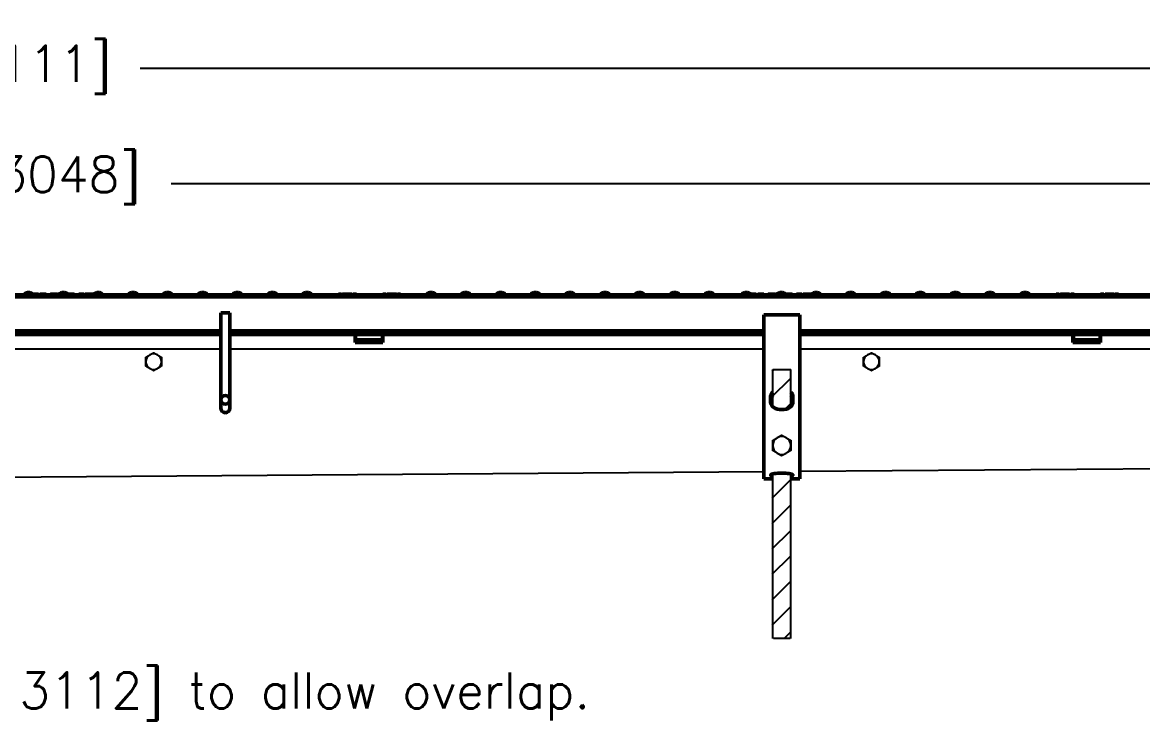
# Model space of a CAD drawing. Header units: inches. Extents: x 0 to 153, y -2 to 31.
# Drawn here: x 90.42 to 121.63, y -2.07 to 17.38 of the extents above; entities that cross this region are included whole.
import ezdxf

# ---------------------------------------------------------------- set-up
doc = ezdxf.new("R2010")
doc.units = ezdxf.units.IN
doc.header["$LTSCALE"] = 8
doc.header["$MEASUREMENT"] = 0
for name, color, linetype, lineweight in [('Dimension (ANSI)', 7, 'Continuous', 25), ('Frame', 1, 'Continuous', 50), ('grate', 30, 'Continuous', 50), ('hardware', 250, 'Continuous', 25), ('rebar', 5, 'Continuous', 25), ('Title (ANSI)', 7, 'Continuous', 50), ('trench', 4, 'Continuous', 25), ('Visible (ANSI)', 7, 'Continuous', 50)]:
    doc.layers.add(name, color=color, linetype=linetype, lineweight=lineweight)
doc.styles.add('Dim Text (Zurn)', font='')
doc.styles.add('ZURN', font='romans.shx')
doc.styles.get('Dim Text (Zurn)').set_extended_font_data('Tahoma', italic=True)
doc.dimstyles.new('Frac 1_32 (Zurn)', dxfattribs={"dimscale": 8, "dimtxt": 0.125, "dimasz": 0.098425, "dimexe": 0.125, "dimexo": 0.0625, "dimgap": 0.031496, "dimtad": 0, "dimtih": 1, "dimtoh": 1, "dimdec": 5, "dimrnd": 1e-08, "dimzin": 0, "dimdsep": 46, "dimlunit": 5, "dimtxsty": 'Dim Text (Zurn)', "dimcen": 0.09, "dimdle": 0.393701, "dimclrd": 256, "dimclre": 256, "dimclrt": 256, "dimadec": 0, "dimazin": 3, "dimtfac": 0.96, "dimtdec": 5, "dimtofl": 0, "dimtmove": 0, "dimatfit": 3, "dimfxl": 0, "dimtolj": 1, "dimtzin": 12, "dimlwd": -1, "dimlwe": -1, "dimarcsym": 0})

# ---------------------------------------------------------------- blocks, each defined once
blk = doc.blocks.new('*D4')
at = {"layer": 'Defpoints', "color": 0}
for p in [(30.077, 12.889), (30.077, 9.739), (150.077, 9.739)]:
    blk.add_point(p, dxfattribs=at)
at = {"layer": 'Dimension (ANSI)'}
for p, q in [((30.077, 10.239), (30.077, 13.889)), ((150.077, 10.239), (150.077, 13.889)), ((30.865, 12.889), (85.587, 12.889)), ((149.29, 12.889), (94.567, 12.889))]:
    blk.add_line(p, q, dxfattribs=at)
for points in [[(30.865, 13.02), (30.865, 12.758), (30.077, 12.889)], [(149.29, 13.02), (149.29, 12.758), (150.077, 12.889)]]:
    blk.add_solid(points, dxfattribs=at)
at = {"layer": 'Dimension (ANSI)', "insert": (85.839, 13.651), "char_height": 1, "attachment_point": 1, "style": 'ZURN'}
blk.add_mtext('\\A1;120 [3048]', dxfattribs=at)
blk = doc.blocks.new('*D5')
at = {"layer": 'Defpoints', "color": 0}
for p in [(150.077, 16.095), (150.077, 9.739), (27.577, 8.275)]:
    blk.add_point(p, dxfattribs=at)
at = {"layer": 'Dimension (ANSI)'}
for p, q in [((27.577, 8.775), (27.577, 17.095)), ((150.077, 10.239), (150.077, 17.095)), ((28.365, 16.095), (83.949, 16.095)), ((149.29, 16.095), (93.706, 16.095))]:
    blk.add_line(p, q, dxfattribs=at)
for points in [[(28.365, 16.226), (28.365, 15.964), (27.577, 16.095)], [(149.29, 16.226), (149.29, 15.964), (150.077, 16.095)]]:
    blk.add_solid(points, dxfattribs=at)
at = {"layer": 'Dimension (ANSI)', "insert": (84.201, 17.382), "char_height": 1, "attachment_point": 1, "style": 'ZURN'}
blk.add_mtext('\\A1;122{\\H0.960000x;\\S1/2;} [3111]', dxfattribs=at)

msp = doc.modelspace()

# ---------------------------------------------------------------- hatches: boundary and pattern name
h = msp.add_hatch()
h.set_pattern_fill('ANSI31', color=256, scale=4, style=0)
h.set_pattern_definition([(45, (77.4845, 1e-13), (-0.3535534, 0.3535534), [])])
edge = h.paths.add_edge_path()
edge.add_line((111.811084, 7.716027), (111.312334, 7.716027))
edge.add_line((111.312334, 7.716027), (111.312334, 6.675341))
edge.add_ellipse((111.561709, 6.796397), major_axis=(0.3125, 0), ratio=0.64278761, start_angle=217.0604614, end_angle=322.9395386)
edge.add_line((111.811084, 6.675341), (111.811084, 7.716027))
edge = h.paths.add_edge_path()
edge.add_ellipse((111.561709, 4.773186), major_axis=(0.3125, 0), ratio=0.173648178, start_angle=397.0604614, end_angle=502.9395386)
edge.add_line((111.312334, 4.805889), (111.312334, 0.216027))
edge.add_line((111.312334, 0.216027), (111.811084, 0.216027))
edge.add_line((111.811084, 0.216027), (111.811084, 4.805889))

# ---------------------------------------------------------------- linework, layer by layer
at = {"layer": 'Frame', "color": 7}
for p, q in [((111.077189, 8.41821), (111.077189, 9.23921)), ((111.077189, 9.23921), (112.077189, 9.23921)), ((112.077189, 9.23921), (112.077189, 8.41821)), ((111.077189, 8.322454), (111.077189, 8.41821)), ((111.077189, 6.252406), (111.077189, 8.322454)), ((112.077189, 8.322454), (112.077189, 8.41821)), ((112.077189, 6.252406), (112.077189, 8.322454)), ((111.264689, 6.796397), (111.264689, 6.960437)), ((111.889689, 6.960437), (111.889689, 6.796397)), ((111.077189, 6.252406), (111.077189, 6.060895)), ((112.077189, 6.060895), (112.077189, 6.252406)), ((111.077189, 5.135472), (111.077189, 6.060895)), ((112.077189, 6.060895), (112.077189, 5.135472)), ((111.077189, 5.135472), (111.077189, 4.88927)), ((112.077189, 4.88927), (112.077189, 5.135472)), ((111.077189, 4.665225), (111.077189, 4.88927)), ((112.077189, 4.88927), (112.077189, 4.665225)), ((111.327814, 4.665225), (111.077189, 4.665225)), ((112.077189, 4.665225), (111.826564, 4.665225))]:
    msp.add_line(p, q, dxfattribs=at)
for centre, major_axis, ratio, start_param, end_param in [((111.577189, 6.960437), (-0.3125, 0), 0.64278761, 5.636358234, 6.283185307), ((111.577189, 6.864681), (0.3125, 0), 0.64278761, 2.49476558, 3.141592654), ((111.577189, 6.960437), (-0.3125, 0), 0.64278761, 3.141592654, 3.788419727), ((111.577189, 6.864681), (0.3125, 0), 0.64278761, 0, 0.646827074), ((111.577189, 6.796397), (0.3125, 0), 0.64278761, 3.141592654, 6.283185307), ((111.577189, 4.773186), (0.3125, 0), 0.173648178, 5.636358234, 10.071605034)]:
    msp.add_ellipse(centre, major_axis=major_axis, ratio=ratio, start_param=start_param, end_param=end_param, dxfattribs=at)
at = {"layer": 'grate', "color": 7}
for p, q in [((90.625523, 9.85421), (90.558826, 9.85421)), ((90.615859, 9.81421), (90.560624, 9.81421)), ((90.560624, 9.79421), (90.560624, 9.81421)), ((90.700851, 9.79421), (90.700851, 9.81421)), ((90.749862, 9.79421), (90.749862, 9.81421)), ((90.775146, 9.79421), (90.775146, 9.81421)), ((90.868112, 9.81421), (90.775146, 9.81421)), ((90.868112, 9.79421), (90.868112, 9.81421)), ((90.93735, 9.81421), (90.907593, 9.81421)), ((90.907593, 9.79421), (90.907593, 9.81421)), ((91.043541, 9.81421), (90.93735, 9.81421)), ((90.93735, 9.79421), (90.93735, 9.81421)), ((91.043541, 9.79421), (91.043541, 9.81421)), ((91.079327, 9.81421), (91.043541, 9.81421)), ((91.079327, 9.79421), (91.079327, 9.81421)), ((91.217415, 9.79421), (91.217415, 9.81421)), ((91.367561, 9.79421), (91.367561, 9.81421)), ((91.399457, 9.79421), (91.399457, 9.81421)), ((91.429214, 9.79421), (91.429214, 9.81421)), ((91.568274, 9.81421), (91.429214, 9.81421)), ((91.595523, 9.85421), (91.528826, 9.85421)), ((91.568274, 9.79421), (91.568274, 9.81421)), ((91.682828, 9.79421), (91.682828, 9.81421)), ((91.832974, 9.79421), (91.832974, 9.81421)), ((91.86487, 9.79421), (91.86487, 9.81421)), ((91.9909, 9.79421), (91.9909, 9.81421)), ((92.138906, 9.81421), (91.9909, 9.81421)), ((92.138906, 9.79421), (92.138906, 9.81421)), ((92.173525, 9.79421), (92.173525, 9.81421)), ((92.316475, 9.79421), (92.316475, 9.81421)), ((92.34701, 9.79421), (92.34701, 9.81421)), ((92.565523, 9.85421), (92.498826, 9.85421)), ((92.500462, 9.79421), (92.500462, 9.81421)), ((93.535523, 9.85421), (93.468826, 9.85421)), ((94.505523, 9.85421), (94.438826, 9.85421)), ((95.475523, 9.85421), (95.408826, 9.85421)), ((96.445523, 9.85421), (96.378826, 9.85421)), ((97.415523, 9.85421), (97.348826, 9.85421)), ((98.385523, 9.85421), (98.318826, 9.85421)), ((99.22501, 9.81421), (99.310498, 9.81421)), ((99.22501, 9.79421), (99.22501, 9.81421)), ((99.310498, 9.79421), (99.310498, 9.81421)), ((99.353838, 9.79421), (99.353838, 9.81421)), ((99.597731, 9.81421), (99.357731, 9.81421)), ((99.357731, 9.79421), (99.357731, 9.81421)), ((99.597731, 9.79421), (99.597731, 9.81421)), ((99.628581, 9.81421), (99.727301, 9.81421)), ((99.628581, 9.79421), (99.628581, 9.81421)), ((99.727301, 9.79421), (99.727301, 9.81421)), ((100.461796, 9.81421), (100.555159, 9.81421)), ((100.461796, 9.79421), (100.461796, 9.81421)), ((100.555159, 9.79421), (100.555159, 9.81421)), ((100.642345, 9.81421), (100.586009, 9.81421)), ((100.586009, 9.79421), (100.586009, 9.81421)), ((100.77288, 9.81421), (100.642345, 9.81421)), ((100.642345, 9.79421), (100.642345, 9.81421)), ((100.826009, 9.81421), (100.77288, 9.81421)), ((100.77288, 9.79421), (100.77288, 9.81421)), ((100.826009, 9.79421), (100.826009, 9.81421)), ((100.829903, 9.79421), (100.829903, 9.81421)), ((100.869831, 9.81421), (100.957852, 9.81421)), ((100.869831, 9.79421), (100.869831, 9.81421)), ((100.957852, 9.79421), (100.957852, 9.81421)), ((101.768854, 9.85421), (101.835551, 9.85421)), ((102.738854, 9.85421), (102.805551, 9.85421)), ((103.708854, 9.85421), (103.775551, 9.85421)), ((104.678854, 9.85421), (104.745551, 9.85421)), ((105.648854, 9.85421), (105.715551, 9.85421)), ((106.618854, 9.85421), (106.685551, 9.85421)), ((107.588854, 9.85421), (107.655551, 9.85421)), ((108.558854, 9.85421), (108.625551, 9.85421)), ((109.528854, 9.85421), (109.595551, 9.85421)), ((110.625523, 9.85421), (110.558826, 9.85421)), ((110.615859, 9.81421), (110.560624, 9.81421)), ((110.560624, 9.79421), (110.560624, 9.81421)), ((110.700851, 9.79421), (110.700851, 9.81421)), ((110.749862, 9.79421), (110.749862, 9.81421)), ((110.775146, 9.79421), (110.775146, 9.81421)), ((110.868112, 9.81421), (110.775146, 9.81421)), ((110.868112, 9.79421), (110.868112, 9.81421)), ((110.93735, 9.81421), (110.907593, 9.81421)), ((110.907593, 9.79421), (110.907593, 9.81421)), ((111.043541, 9.81421), (110.93735, 9.81421)), ((110.93735, 9.79421), (110.93735, 9.81421)), ((111.043541, 9.79421), (111.043541, 9.81421)), ((111.079327, 9.81421), (111.043541, 9.81421)), ((111.079327, 9.79421), (111.079327, 9.81421)), ((111.217415, 9.79421), (111.217415, 9.81421)), ((111.367561, 9.79421), (111.367561, 9.81421)), ((111.399457, 9.79421), (111.399457, 9.81421)), ((111.429214, 9.79421), (111.429214, 9.81421)), ((111.568274, 9.81421), (111.429214, 9.81421)), ((111.595523, 9.85421), (111.528826, 9.85421)), ((111.568274, 9.79421), (111.568274, 9.81421)), ((111.682828, 9.79421), (111.682828, 9.81421)), ((111.832974, 9.79421), (111.832974, 9.81421)), ((111.86487, 9.79421), (111.86487, 9.81421)), ((111.9909, 9.79421), (111.9909, 9.81421)), ((112.138906, 9.81421), (111.9909, 9.81421)), ((112.138906, 9.79421), (112.138906, 9.81421)), ((112.173525, 9.79421), (112.173525, 9.81421)), ((112.316475, 9.79421), (112.316475, 9.81421)), ((112.34701, 9.79421), (112.34701, 9.81421)), ((112.565523, 9.85421), (112.498826, 9.85421)), ((112.500462, 9.79421), (112.500462, 9.81421)), ((113.535523, 9.85421), (113.468826, 9.85421)), ((114.505523, 9.85421), (114.438826, 9.85421)), ((115.475523, 9.85421), (115.408826, 9.85421)), ((116.445523, 9.85421), (116.378826, 9.85421)), ((117.415523, 9.85421), (117.348826, 9.85421)), ((118.385523, 9.85421), (118.318826, 9.85421)), ((119.22501, 9.81421), (119.310498, 9.81421)), ((119.22501, 9.79421), (119.22501, 9.81421)), ((119.310498, 9.79421), (119.310498, 9.81421)), ((119.353838, 9.79421), (119.353838, 9.81421)), ((119.597731, 9.81421), (119.357731, 9.81421)), ((119.357731, 9.79421), (119.357731, 9.81421)), ((119.597731, 9.79421), (119.597731, 9.81421)), ((119.628581, 9.81421), (119.727301, 9.81421)), ((119.628581, 9.79421), (119.628581, 9.81421)), ((119.727301, 9.79421), (119.727301, 9.81421)), ((120.461796, 9.81421), (120.555159, 9.81421)), ((120.461796, 9.79421), (120.461796, 9.81421)), ((120.555159, 9.79421), (120.555159, 9.81421)), ((120.642345, 9.81421), (120.586009, 9.81421)), ((120.586009, 9.79421), (120.586009, 9.81421)), ((120.77288, 9.81421), (120.642345, 9.81421)), ((120.642345, 9.79421), (120.642345, 9.81421)), ((120.826009, 9.81421), (120.77288, 9.81421)), ((120.77288, 9.79421), (120.77288, 9.81421)), ((120.826009, 9.79421), (120.826009, 9.81421)), ((120.829903, 9.79421), (120.829903, 9.81421)), ((120.869831, 9.81421), (120.957852, 9.81421)), ((120.869831, 9.79421), (120.869831, 9.81421)), ((120.957852, 9.79421), (120.957852, 9.81421))]:
    msp.add_line(p, q, dxfattribs=at)
for centre, start, end in [((90.558826, 9.75421), 90, 156.4218215), ((90.625523, 9.75421), 36.8698976, 90), ((91.528826, 9.75421), 90, 143.1301024), ((91.595523, 9.75421), 29.1850579, 90), ((92.498826, 9.75421), 90, 143.1301024), ((92.565523, 9.75421), 23.5781785, 90), ((93.468826, 9.75421), 90, 156.4218215), ((93.535523, 9.75421), 23.5781785, 90), ((94.438826, 9.75421), 90, 156.4218215), ((94.505523, 9.75421), 23.5781785, 90), ((95.408826, 9.75421), 90, 156.4218215), ((95.475523, 9.75421), 23.5781785, 90), ((96.378826, 9.75421), 90, 156.4218215), ((96.445523, 9.75421), 23.5781785, 90), ((97.348826, 9.75421), 90, 156.4218215), ((97.415523, 9.75421), 23.5781785, 90), ((98.318826, 9.75421), 90, 156.4218215), ((98.385523, 9.75421), 23.5781785, 90), ((101.768854, 9.75421), 90, 156.4218215), ((101.835551, 9.75421), 23.5781785, 90), ((102.738854, 9.75421), 90, 156.4218215), ((102.805551, 9.75421), 23.5781785, 90), ((103.708854, 9.75421), 90, 156.4218215), ((103.775551, 9.75421), 23.5781785, 90), ((104.678854, 9.75421), 90, 156.4218215), ((104.745551, 9.75421), 23.5781785, 90), ((105.648854, 9.75421), 90, 156.4218215), ((105.715551, 9.75421), 23.5781785, 90), ((106.618854, 9.75421), 90, 156.4218215), ((106.685551, 9.75421), 23.5781785, 90), ((107.588854, 9.75421), 90, 156.4218215), ((107.655551, 9.75421), 23.5781785, 90), ((108.558854, 9.75421), 90, 156.4218215), ((108.625551, 9.75421), 23.5781785, 90), ((109.528854, 9.75421), 90, 156.4218215), ((109.595551, 9.75421), 23.5781785, 90), ((110.558826, 9.75421), 90, 156.4218215), ((110.625523, 9.75421), 36.8698976, 90), ((111.528826, 9.75421), 90, 143.1301024), ((111.595523, 9.75421), 29.1850579, 90), ((112.498826, 9.75421), 90, 143.1301024), ((112.565523, 9.75421), 23.5781785, 90), ((113.468826, 9.75421), 90, 156.4218215), ((113.535523, 9.75421), 23.5781785, 90), ((114.438826, 9.75421), 90, 156.4218215), ((114.505523, 9.75421), 23.5781785, 90), ((115.408826, 9.75421), 90, 156.4218215), ((115.475523, 9.75421), 23.5781785, 90), ((116.378826, 9.75421), 90, 156.4218215), ((116.445523, 9.75421), 23.5781785, 90), ((117.348826, 9.75421), 90, 156.4218215), ((117.415523, 9.75421), 23.5781785, 90), ((118.318826, 9.75421), 90, 156.4218215), ((118.385523, 9.75421), 23.5781785, 90)]:
    msp.add_arc(centre, 0.1, start, end, dxfattribs=at)
for points in [[(90.700851, 9.81421), (90.682569, 9.81421), (90.645032, 9.81421), (90.615859, 9.81421)], [(90.749862, 9.81421), (90.749862, 9.81421), (90.723217, 9.81421), (90.700851, 9.81421)], [(91.247561, 9.81421), (91.233169, 9.81421), (91.217415, 9.81421), (91.217415, 9.81421)], [(91.324773, 9.81421), (91.301434, 9.81421), (91.261953, 9.81421), (91.247561, 9.81421)], [(91.367561, 9.81421), (91.357058, 9.81421), (91.339165, 9.81421), (91.324773, 9.81421)], [(91.399457, 9.81421), (91.391483, 9.81421), (91.37748, 9.81421), (91.367561, 9.81421)], [(91.712974, 9.81421), (91.698582, 9.81421), (91.682828, 9.81421), (91.682828, 9.81421)], [(91.790186, 9.81421), (91.766848, 9.81421), (91.727366, 9.81421), (91.712974, 9.81421)], [(91.832974, 9.81421), (91.822472, 9.81421), (91.804579, 9.81421), (91.790186, 9.81421)], [(91.86487, 9.81421), (91.856896, 9.81421), (91.842893, 9.81421), (91.832974, 9.81421)], [(92.236345, 9.81421), (92.21923, 9.81421), (92.185778, 9.81421), (92.173525, 9.81421)], [(92.295276, 9.81421), (92.285162, 9.81421), (92.255016, 9.81421), (92.236345, 9.81421)], [(92.316475, 9.81421), (92.316475, 9.81421), (92.305389, 9.81421), (92.295276, 9.81421)], [(92.423833, 9.81421), (92.384157, 9.81421), (92.34701, 9.81421), (92.34701, 9.81421)], [(92.500462, 9.81421), (92.500462, 9.81421), (92.462926, 9.81421), (92.423833, 9.81421)], [(99.357731, 9.81421), (99.353838, 9.81421), (99.353838, 9.81421)], [(110.700851, 9.81421), (110.682569, 9.81421), (110.645032, 9.81421), (110.615859, 9.81421)], [(110.749862, 9.81421), (110.749862, 9.81421), (110.723217, 9.81421), (110.700851, 9.81421)], [(111.247561, 9.81421), (111.233169, 9.81421), (111.217415, 9.81421), (111.217415, 9.81421)], [(111.324773, 9.81421), (111.301434, 9.81421), (111.261953, 9.81421), (111.247561, 9.81421)], [(111.367561, 9.81421), (111.357058, 9.81421), (111.339165, 9.81421), (111.324773, 9.81421)], [(111.399457, 9.81421), (111.391483, 9.81421), (111.37748, 9.81421), (111.367561, 9.81421)], [(111.712974, 9.81421), (111.698582, 9.81421), (111.682828, 9.81421), (111.682828, 9.81421)], [(111.790186, 9.81421), (111.766848, 9.81421), (111.727366, 9.81421), (111.712974, 9.81421)], [(111.832974, 9.81421), (111.822472, 9.81421), (111.804579, 9.81421), (111.790186, 9.81421)], [(111.86487, 9.81421), (111.856896, 9.81421), (111.842893, 9.81421), (111.832974, 9.81421)], [(112.236345, 9.81421), (112.21923, 9.81421), (112.185778, 9.81421), (112.173525, 9.81421)], [(112.295276, 9.81421), (112.285162, 9.81421), (112.255016, 9.81421), (112.236345, 9.81421)], [(112.316475, 9.81421), (112.316475, 9.81421), (112.305389, 9.81421), (112.295276, 9.81421)], [(112.423833, 9.81421), (112.384157, 9.81421), (112.34701, 9.81421), (112.34701, 9.81421)], [(112.500462, 9.81421), (112.500462, 9.81421), (112.462926, 9.81421), (112.423833, 9.81421)], [(119.357731, 9.81421), (119.353838, 9.81421), (119.353838, 9.81421)]]:
    msp.add_open_spline(points, degree=2, dxfattribs=at)
for points in [[(100.829903, 9.81421), (100.829903, 9.81421), (100.826906, 9.81421), (100.826009, 9.81421)], [(120.829903, 9.81421), (120.829903, 9.81421), (120.826906, 9.81421), (120.826009, 9.81421)]]:
    msp.add_open_spline(points, degree=2, knots=[0, 0, 0, 1, 1.246083203, 1.246083203, 1.246083203], dxfattribs=at)
at = {"layer": 'hardware', "color": 7}
for centre, radius, start, end in [((94.077269, 7.930237), 0.21875, 120, 180), ((94.077269, 7.930237), 0.21875, 60, 120), ((94.077269, 7.930237), 0.21875, 0, 60), ((114.077269, 7.930237), 0.21875, 120, 180), ((114.077269, 7.930237), 0.21875, 60, 120), ((114.077269, 7.930237), 0.21875, 0, 60), ((94.077269, 7.930237), 0.21875, 180, 240), ((94.077269, 7.930237), 0.21875, 300, 0), ((114.077269, 7.930237), 0.21875, 180, 240), ((114.077269, 7.930237), 0.21875, 300, 0), ((94.077269, 7.930237), 0.21875, 240, 300), ((114.077269, 7.930237), 0.21875, 240, 300), ((111.577189, 5.596738), 0.25, 120, 180), ((111.577189, 5.596738), 0.25, 60, 120), ((111.577189, 5.596738), 0.25, 0, 60), ((111.577189, 5.596738), 0.25, 180, 240), ((111.577189, 5.596738), 0.25, 240, 300), ((111.577189, 5.596738), 0.25, 300, 0)]:
    msp.add_arc(centre, radius, start, end, dxfattribs=at)
for points in [[(93.858519, 8.056532), (93.917133, 8.090373), (93.967894, 8.11968)], [(93.967894, 8.11968), (94.018655, 8.148987), (94.077269, 8.182828)], [(94.077269, 8.182828), (94.135883, 8.148987), (94.186644, 8.11968)], [(94.186644, 8.11968), (94.237405, 8.090373), (94.296019, 8.056532)], [(113.858519, 8.056532), (113.917133, 8.090373), (113.967894, 8.11968)], [(113.967894, 8.11968), (114.018655, 8.148987), (114.077269, 8.182828)], [(114.077269, 8.182828), (114.135883, 8.148987), (114.186644, 8.11968)], [(114.186644, 8.11968), (114.237405, 8.090373), (114.296019, 8.056532)], [(93.858519, 7.930237), (93.858519, 7.988851), (93.858519, 8.056532)], [(93.858519, 7.803942), (93.858519, 7.871623), (93.858519, 7.930237)], [(93.967894, 7.740794), (93.917133, 7.770101), (93.858519, 7.803942)], [(94.296019, 7.803942), (94.237405, 7.770101), (94.186644, 7.740794)], [(94.296019, 8.056532), (94.296019, 7.988851), (94.296019, 7.930237)], [(94.296019, 7.930237), (94.296019, 7.871623), (94.296019, 7.803942)], [(113.858519, 7.930237), (113.858519, 7.988851), (113.858519, 8.056532)], [(113.858519, 7.803942), (113.858519, 7.871623), (113.858519, 7.930237)], [(113.967894, 7.740794), (113.917133, 7.770101), (113.858519, 7.803942)], [(114.296019, 7.803942), (114.237405, 7.770101), (114.186644, 7.740794)], [(114.296019, 8.056532), (114.296019, 7.988851), (114.296019, 7.930237)], [(114.296019, 7.930237), (114.296019, 7.871623), (114.296019, 7.803942)], [(94.077269, 7.677646), (94.018655, 7.711487), (93.967894, 7.740794)], [(94.186644, 7.740794), (94.135883, 7.711487), (94.077269, 7.677646)], [(114.077269, 7.677646), (114.018655, 7.711487), (113.967894, 7.740794)], [(114.186644, 7.740794), (114.135883, 7.711487), (114.077269, 7.677646)], [(111.327189, 5.741075), (111.394176, 5.77975), (111.452189, 5.813244)], [(111.327189, 5.596738), (111.327189, 5.663725), (111.327189, 5.741075)], [(111.452189, 5.813244), (111.510201, 5.846738), (111.577189, 5.885413)], [(111.577189, 5.885413), (111.644176, 5.846738), (111.702189, 5.813244)], [(111.702189, 5.813244), (111.760201, 5.77975), (111.827189, 5.741075)], [(111.827189, 5.741075), (111.827189, 5.663725), (111.827189, 5.596738)], [(111.327189, 5.4524), (111.327189, 5.52975), (111.327189, 5.596738)], [(111.452189, 5.380231), (111.394176, 5.413725), (111.327189, 5.4524)], [(111.577189, 5.308063), (111.510201, 5.346738), (111.452189, 5.380231)], [(111.702189, 5.380231), (111.644176, 5.346738), (111.577189, 5.308063)], [(111.827189, 5.4524), (111.760201, 5.413725), (111.702189, 5.380231)], [(111.827189, 5.596738), (111.827189, 5.52975), (111.827189, 5.4524)]]:
    msp.add_rational_spline(points, [1, 1.0379548493, 1], degree=2, dxfattribs=at)
at = {"layer": 'rebar', "color": 7}
for p, q in [((111.327814, 7.716027), (111.343294, 7.716027)), ((111.327814, 6.675341), (111.327814, 7.716027)), ((111.343294, 7.716027), (111.811084, 7.716027)), ((111.811084, 7.716027), (111.826564, 7.716027)), ((111.826564, 6.675341), (111.826564, 7.716027)), ((111.327814, 0.216027), (111.327814, 4.805889)), ((111.826564, 0.216027), (111.826564, 4.805889)), ((111.811084, 0.216027), (111.343294, 0.216027))]:
    msp.add_line(p, q, dxfattribs=at)
msp.add_open_spline([(111.332719, 4.392328), (111.332541, 4.39324), (111.332443, 4.394183), (111.332428, 4.395122)], degree=3, dxfattribs=at)
at = {"layer": 'trench', "color": 7}
for p, q in [((95.952189, 8.275237), (84.202189, 8.275237)), ((111.077189, 8.275237), (96.202189, 8.275237)), ((130.952189, 8.275237), (112.077189, 8.275237)), ((145.577189, 5.120881), (112.077189, 4.869631)), ((111.077189, 4.862131), (68.826564, 4.545251))]:
    msp.add_line(p, q, dxfattribs=at)
at = {"layer": 'Visible (ANSI)', "color": 7}
for p, q in [((150.077189, 9.79421), (30.077189, 9.79421)), ((150.077189, 9.73921), (30.077189, 9.73921)), ((95.952189, 9.29421), (96.202189, 9.29421)), ((95.952189, 9.29421), (95.952189, 8.845804)), ((96.202189, 9.29421), (96.202189, 8.845804)), ((84.202189, 8.79421), (95.952189, 8.79421)), ((95.952189, 8.845804), (95.952189, 8.785534)), ((95.952189, 8.785534), (95.952189, 6.86669)), ((96.202189, 8.785534), (96.202189, 8.845804)), ((96.202189, 8.79421), (111.077189, 8.79421)), ((96.202189, 8.785534), (96.202189, 6.86669)), ((112.077189, 8.79421), (130.952189, 8.79421)), ((84.202189, 8.68921), (95.952189, 8.68921)), ((96.202189, 8.68921), (111.077189, 8.68921)), ((99.692189, 8.65211), (99.692189, 8.68921)), ((99.692189, 8.462492), (99.692189, 8.65211)), ((99.692189, 8.52421), (100.462189, 8.52421)), ((100.462189, 8.462492), (99.692189, 8.462492)), ((99.702189, 8.54421), (99.702189, 8.68921)), ((100.452189, 8.54421), (99.702189, 8.54421)), ((100.452189, 8.54421), (100.452189, 8.68921)), ((100.462189, 8.68921), (100.462189, 8.65211)), ((100.462189, 8.65211), (100.462189, 8.462492)), ((112.077189, 8.68921), (130.952189, 8.68921)), ((119.692189, 8.65211), (119.692189, 8.68921)), ((119.692189, 8.462492), (119.692189, 8.65211)), ((119.692189, 8.52421), (120.462189, 8.52421)), ((120.462189, 8.462492), (119.692189, 8.462492)), ((119.702189, 8.54421), (119.702189, 8.68921)), ((120.452189, 8.54421), (119.702189, 8.54421)), ((120.452189, 8.54421), (120.452189, 8.68921)), ((120.462189, 8.68921), (120.462189, 8.65211)), ((120.462189, 8.65211), (120.462189, 8.462492)), ((95.952189, 6.645701), (95.952189, 6.86669)), ((96.202189, 6.645701), (96.202189, 6.86669)), ((95.952189, 6.645701), (95.952189, 6.63575)), ((96.202189, 6.63575), (96.202189, 6.645701))]:
    msp.add_line(p, q, dxfattribs=at)
msp.add_arc((96.077189, 6.63575), 0.125, 180, 0, dxfattribs=at)
msp.add_ellipse((96.077189, 6.86669), major_axis=(-0.125, 0), ratio=0.946930129, dxfattribs=at)

# ---------------------------------------------------------------- texts
at = {"layer": 'Title (ANSI)', "insert": (63.075588, -0.386678), "char_height": 1, "attachment_point": 1, "style": 'ZURN'}
msp.add_mtext_dynamic_manual_height_columns('\\A1;NOTE: +Actual Channel length is 122{\\H0.7x;\\S1/2;} [3112] to allow overlap.', width=68.98675278, gutter_width=1, heights=[0], dxfattribs=at)

# ---------------------------------------------------------------- dimensions: what is measured, and where the dimension line sits
at = {"layer": 'Dimension (ANSI)'}
for base, p1, p2, picture, middle in [((150.077189, 16.095153), (27.577349, 8.275237), (150.077189, 9.73921), '*D5', (88.827269, 16.095153)), ((30.077189, 12.888816), (150.077189, 9.73921), (30.077189, 9.73921), '*D4', (90.077189, 12.888816))]:
    dim = msp.add_linear_dim(base=base, p1=p1, p2=p2, angle=180, dimstyle='Frac 1_32 (Zurn)', override={"dimtxsty": 'ZURN', "dimatfit": 1}, dxfattribs=at)
    dim.commit()
    dim.dimension.update_dxf_attribs({"geometry": picture, "text_midpoint": middle, "dimtype": 160})

doc.saveas('drawing.dxf')
